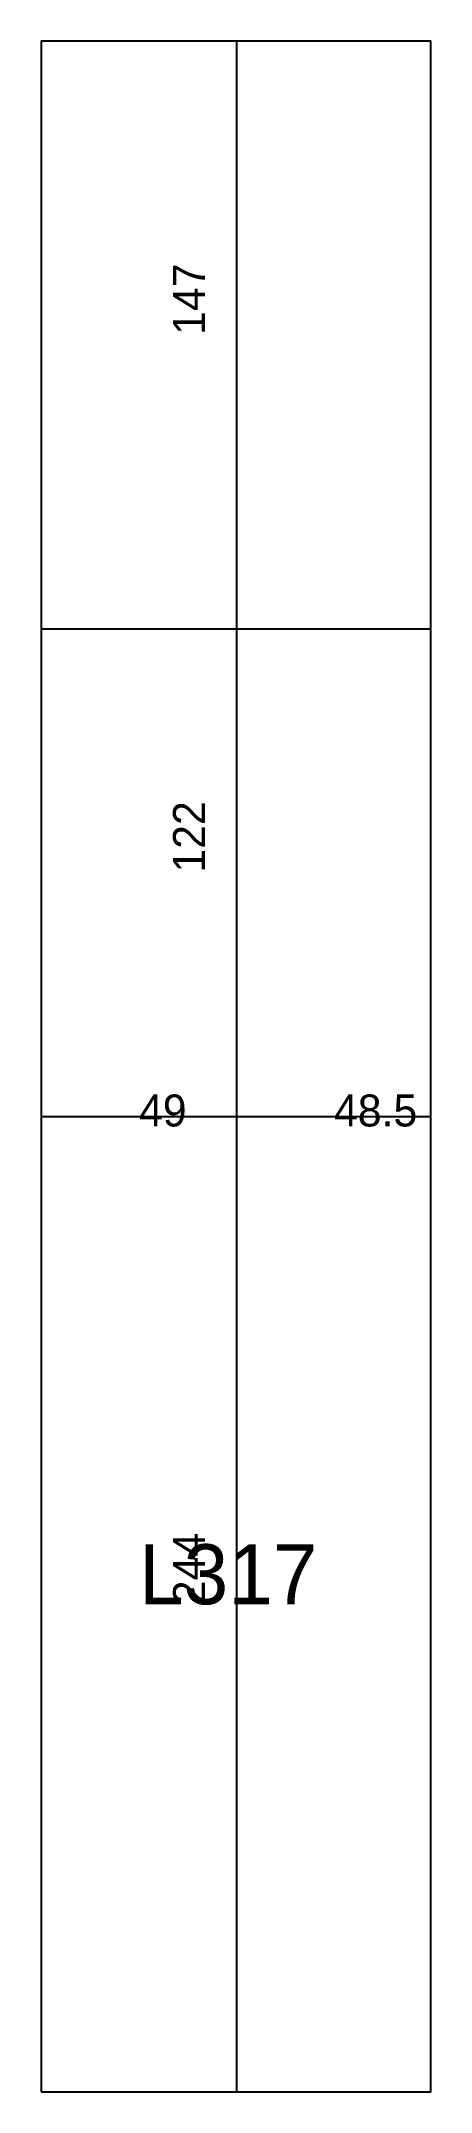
# Model space of a CAD drawing. Extents: x 4552 to 4650, y 2680 to 3193.
import ezdxf

# ---------------------------------------------------------------- set-up
doc = ezdxf.new("R2010")
doc.units = 0
for name, color, linetype in [('3', 3, 'Continuous'), ('4', 4, 'Continuous'), ('Painéis', 200, 'Continuous')]:
    doc.layers.add(name, color=color, linetype=linetype)

msp = doc.modelspace()

# ---------------------------------------------------------------- linework, layer by layer
at = {"layer": '3'}
for p, q in [((4649.8825, 3193.038), (4552.3825, 3193.038)), ((4552.3825, 3193.038), (4552.3825, 2680.038)), ((4601.3825, 2680.038), (4601.3825, 3193.038)), ((4649.8825, 2680.038), (4649.8825, 3193.038)), ((4552.3825, 3046.038), (4649.8825, 3046.038)), ((4552.3825, 2924.038), (4649.8825, 2924.038)), ((4552.3825, 2680.038), (4649.8825, 2680.038))]:
    msp.add_line(p, q, dxfattribs=at)
at = {"layer": '3', "lineweight": 25}
msp.add_lwpolyline([(4552.3825, 2680.038), (4649.8825, 2680.038), (4649.8825, 3193.038), (4552.3825, 3193.038)], close=True, dxfattribs=at)
at = {"layer": 'Painéis', "lineweight": 18}
for p, q in [((4601.3825, 2680.038), (4601.3825, 3193.038)), ((4552.3825, 3046.038), (4649.8825, 3046.038)), ((4552.3825, 2924.038), (4649.8825, 2924.038))]:
    msp.add_line(p, q, dxfattribs=at)

# ---------------------------------------------------------------- texts
at = {"layer": '4'}
msp.add_text('L317', height=15, dxfattribs=at).set_placement((4576.8825, 2802.038))
at = {"layer": 'Painéis'}
for s, p in [('147', (4593.3825, 3119.538)), ('122', (4593.3825, 2985.038)), ('244', (4593.3825, 2802.038))]:
    msp.add_text(s, height=8, rotation=90, dxfattribs=at).set_placement(p)
for s, p in [('49', (4576.8825, 2921.538)), ('48.5', (4625.6325, 2921.538))]:
    msp.add_text(s, height=8, dxfattribs=at).set_placement(p)

doc.saveas('drawing.dxf')
